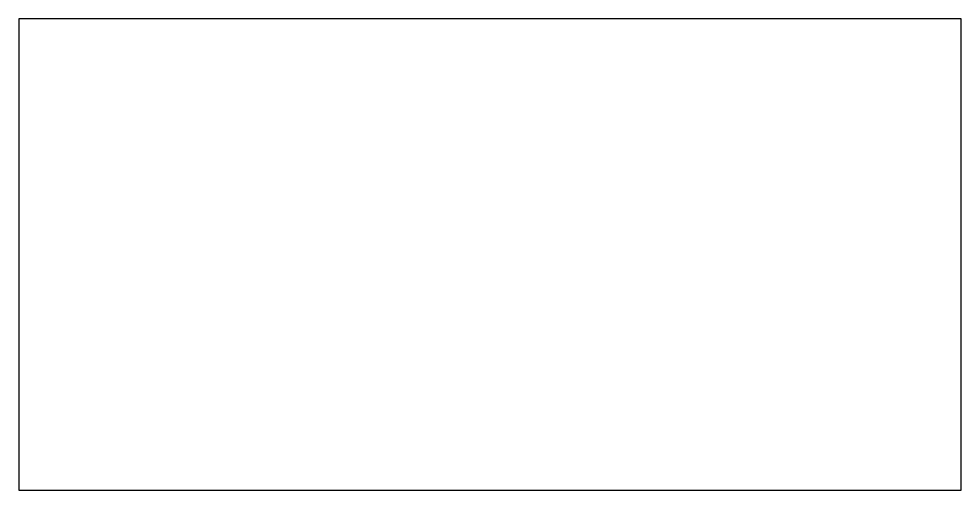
# Model space of a CAD drawing. Extents: x 0 to 80, y 0 to 40.
import ezdxf

# ---------------------------------------------------------------- set-up
doc = ezdxf.new("R2010")
doc.units = 0
doc.layers.get('0').update_dxf_attribs({"linetype": 'continuous'})

# ---------------------------------------------------------------- blocks, each defined once
blk = doc.blocks.new('PAD')
at = {"color": 0}
for p, q in [((80.017, 39.976), (0.017, 39.976)), ((0.017, 39.976), (0.017, -0.024)), ((80.017, -0.024), (80.017, 39.976)), ((0.017, -0.024), (80.017, -0.024))]:
    blk.add_line(p, q, dxfattribs=at)

msp = doc.modelspace()

# ---------------------------------------------------------------- block references
at = {"color": 0}
msp.add_blockref('PAD', (0, 0), dxfattribs=at)

doc.saveas('drawing.dxf')
